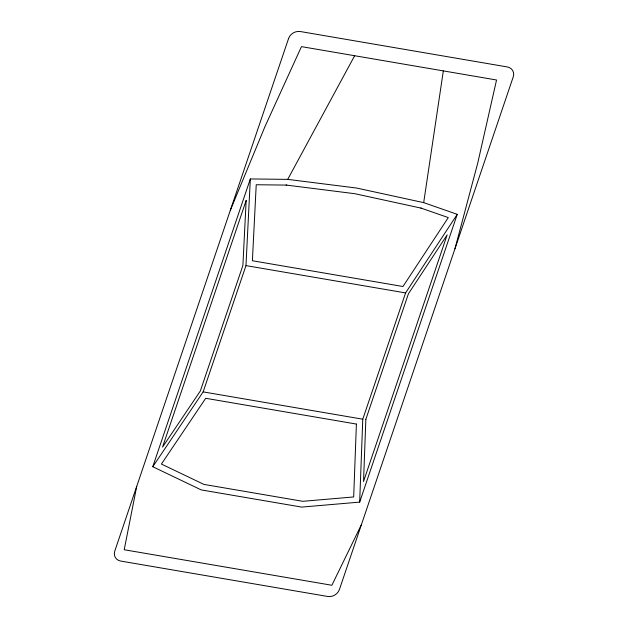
<?xml version="1.0" encoding="UTF-8"?>
<svg xmlns="http://www.w3.org/2000/svg" width="628" height="628" viewBox="0 0 628 628"><rect width="100%" height="100%" fill="white"/><g stroke="black" fill="none" stroke-linecap="round" stroke-linejoin="round"><path stroke-width="0.94" d="M359.671 502.11L362.772 419.198L405.586 292.915L457.247 214.336L423.688 202.632L356.704 188.062L287.718 179.373L250.337 178.941L152.769 466.714L201.196 489.903L301.691 507.094L359.671 502.11L457.247 214.336M152.769 466.714L203.15 391.888L245.972 265.605L250.337 178.941M423.688 202.632L443.337 70.893M136.731 486.323L124.203 549.743L331.882 585.265L361.375 524.749M454.97 248.712L477.712 163.202L496.544 79.999L301.456 46.629L264.89 126.793L230.327 210.286M287.718 179.373L354.663 55.727M286.808 185.095L256.224 184.742L252.393 260.746L402.98 286.509L448.29 217.594L420.831 208.025M286.078 185.048L354.789 193.699L421.514 208.213M245.972 265.605L405.586 292.915M203.15 391.888L362.772 419.198M356.398 424.065L353.682 496.944L302.798 501.317L203.912 484.4L161.412 464.061L205.701 398.285L356.398 424.065M365.857 419.308L363.534 481.488L447.16 234.864L408.412 293.794L365.857 419.308M246.16 200.481L242.887 265.479L200.332 390.993L162.542 447.105L246.16 200.481M288.59 38.465L114.767 551.109A9.64 8.227 -29.3 0 0 120.772 561.071L327.683 596.467A9.64 8.227 -29.3 0 0 339.41 589.535L513.233 76.891A9.64 8.227 -29.3 0 0 507.228 66.929L300.317 31.533A9.64 8.227 -29.3 0 0 288.59 38.465"/></g></svg>
